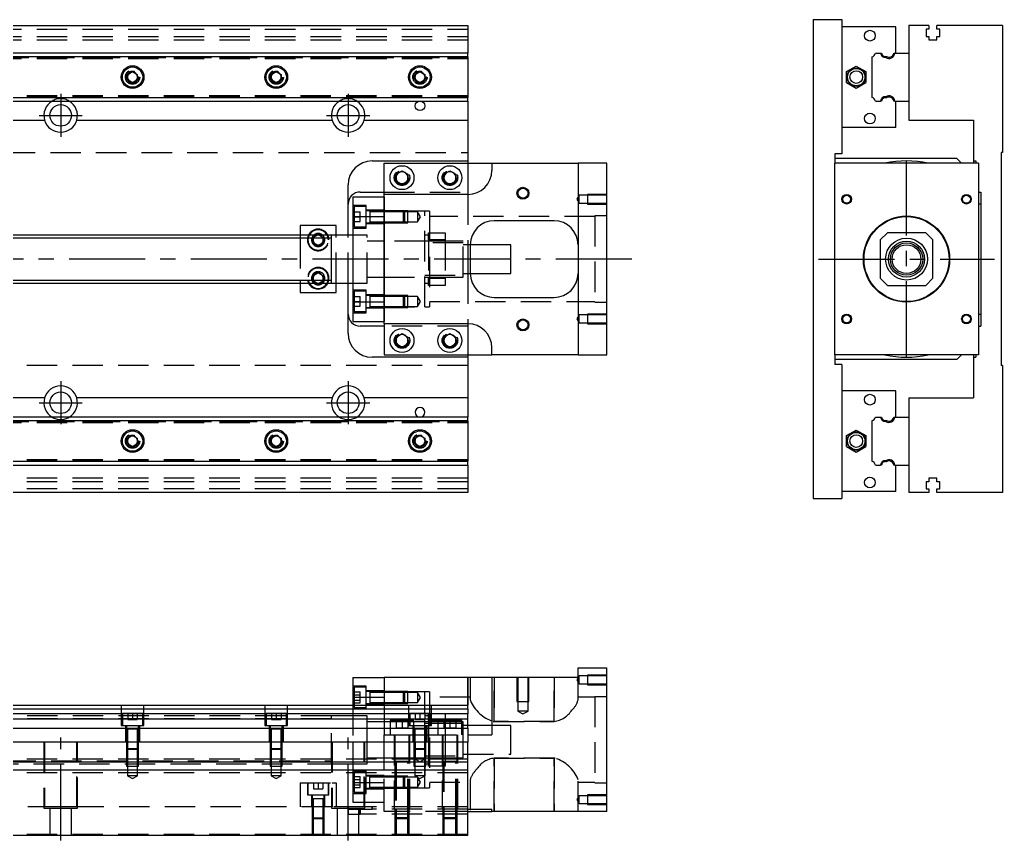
# Model space of a CAD drawing. Extents: x -20 to 803, y -295 to 102.
# Drawn here: x 392.9 to 803.1, y -242.8 to 100 of the extents above; entities that cross this region are included whole.
import ezdxf

# ---------------------------------------------------------------- set-up
doc = ezdxf.new("R2010")
doc.units = 0
doc.linetypes.add('CENTER', pattern=[50.8, 31.75, -6.35, 6.35, -6.35])
doc.linetypes.add('DASHED', pattern=[19.05, 12.7, -6.35])
doc.layers.get('0').update_dxf_attribs({"linetype": 'CONTINUOUS'})
doc.layers.add('CENTER', color=1, linetype='CENTER')

msp = doc.modelspace()

# ---------------------------------------------------------------- linework, layer by layer
at = {"color": 7, "linetype": 'CONTINUOUS'}
for p, q in [((724.13, 100), (736.13, 100)), ((724.13, 100), (724.13, -100)), ((736.13, 100), (736.13, 44)), ((365, 97.5), (580, 97.5)), ((580, 97.5), (580, 86)), ((758.63, 97), (736.13, 97)), ((758.63, 86), (758.63, 97)), ((764.13, 97.5), (764.13, 86)), ((772.43, 97.5), (764.13, 97.5)), ((772.43, 96), (771.28, 96)), ((771.28, 96), (771.28, 93)), ((772.43, 97.5), (772.43, 96)), ((775.83, 96), (775.83, 97.5)), ((803.13, 97.5), (775.83, 97.5)), ((776.98, 96), (775.83, 96)), ((776.98, 93), (776.98, 96)), ((803.13, 97.5), (803.13, 44.5)), ((771.28, 93), (772.43, 93)), ((772.43, 93), (772.43, 91.5)), ((772.43, 91.5), (775.83, 91.5)), ((775.83, 91.5), (775.83, 93)), ((775.83, 93), (776.98, 93)), ((580, 86), (365, 86)), ((580, 84.460392), (365, 84.460392)), ((580, 84.460392), (580, 86)), ((580, 84.460392), (580, 67.539608)), ((748.63, 84.460392), (748.63, 67.539608)), ((750.169608, 86), (752.25154, 86)), ((752.25154, 86), (752.65668, 86)), ((757.807372, 86), (758.311934, 86)), ((758.311934, 86), (764.13, 86)), ((764.13, 86), (764.13, 66)), ((764.13, 86), (764.13, 66)), ((438, 77.1547), (440, 78.309402)), ((440, 78.309402), (442, 77.1547)), ((498, 77.1547), (500, 78.309402)), ((500, 78.309402), (502, 77.1547)), ((558, 77.1547), (560, 78.309402)), ((560, 78.309402), (562, 77.1547)), ((738.130002, 78.309401), (742.130002, 80.618802)), ((738.130002, 73.690599), (738.130002, 78.309401)), ((742.130002, 80.618802), (746.130002, 78.309401)), ((746.130002, 78.309401), (746.130002, 73.690599)), ((438, 74.8453), (438, 77.1547)), ((440, 73.690598), (438, 74.8453)), ((442, 74.8453), (440, 73.690598)), ((442, 77.1547), (442, 74.8453)), ((498, 74.8453), (498, 77.1547)), ((500, 73.690598), (498, 74.8453)), ((502, 74.8453), (500, 73.690598)), ((502, 77.1547), (502, 74.8453)), ((558, 74.8453), (558, 77.1547)), ((560, 73.690598), (558, 74.8453)), ((562, 74.8453), (560, 73.690598)), ((562, 77.1547), (562, 74.8453)), ((738.130002, 73.690599), (742.130002, 71.381198)), ((742.130002, 71.381198), (746.130002, 73.690599)), ((365, 67.539608), (580, 67.539608)), ((365, 66), (580, 66)), ((580, 66), (580, 67.539608)), ((580, 66), (580, 58)), ((750.169608, 66), (752.25154, 66)), ((752.65668, 66), (752.25154, 66)), ((758.311934, 66), (757.807372, 66)), ((758.311934, 66), (764.13, 66)), ((758.63, 55), (758.63, 66)), ((764.13, 66), (764.13, 58)), ((365, 58), (403.291796, 58)), ((416.708204, 58), (523.291796, 58)), ((536.708204, 58), (580, 58)), ((580, 58), (580, 41)), ((764.13, 58), (791.13, 58)), ((791.13, 58), (791.13, 41)), ((758.63, 55), (736.13, 55)), ((736.13, 44), (733.13, 44)), ((733.13, 44), (733.13, 40)), ((784.13, 42), (733.13, 42)), ((786.13, 40), (784.13, 42)), ((803.13, 44.5), (802.63, 44.5)), ((802.63, 44.5), (802.63, -44.5)), ((540, 41), (580, 41)), ((545, 27), (545, 40)), ((545, 40), (590, 40)), ((580, 41), (580, 40)), ((590, 40), (590, 37)), ((590, 40), (626, 40)), ((626, 40), (626, -40)), ((638, 40), (626, 40)), ((638, -40), (638, 40)), ((733.13, -40), (733.13, 40)), ((793.13, 40), (733.13, 40)), ((791.13, 41), (792.13, 41)), ((791.13, 41), (791.13, 40)), ((792.13, 41), (792.13, 40)), ((793.13, 40), (793.13, -40)), ((550, 35.443376), (552.5, 36.886752)), ((550, 32.556624), (550, 35.443376)), ((552.5, 36.886752), (555, 35.443376)), ((555, 35.443376), (555, 32.556624)), ((570, 35.443376), (572.5, 36.886752)), ((570, 32.556624), (570, 35.443376)), ((572.5, 36.886752), (575, 35.443376)), ((575, 35.443376), (575, 32.556624)), ((530, 10), (530, 31)), ((552.5, 31.113248), (550, 32.556624)), ((555, 32.556624), (552.5, 31.113248)), ((572.5, 31.113248), (570, 32.556624)), ((575, 32.556624), (572.5, 31.113248)), ((532, 26), (545, 26)), ((532, 26), (532, 17.78342)), ((535, 28), (545, 28)), ((545, 17.78342), (545, 27)), ((580, 27), (545, 27)), ((793.13, 28), (794.13, 28)), ((794.13, 28), (794.13, -28)), ((794.13, 23), (793.13, 23)), ((532, 17.78342), (545, 17.78342)), ((532, 17.78342), (532, -17.78342)), ((545, 17.78342), (545, -17.78342)), ((545, -17.78342), (545, 17.78342)), ((510, 14), (510, 10)), ((525, 14), (510, 14)), ((525, 10), (525, 14)), ((616, 16), (591, 16)), ((523, 10), (365, 10)), ((523, 10), (522.995, 10)), ((523, -9.999498), (523, 10)), ((532, 10), (523, 10)), ((523.005, 10), (523, 10)), ((755.13, 11), (752.13, 8)), ((771.13, 11), (755.13, 11)), ((774.13, 8), (771.13, 11)), ((581, 6), (581, -6)), ((598, 6), (581, 6)), ((598, -6), (598, 6)), ((752.13, 8), (752.13, -8)), ((774.13, -8), (774.13, 8)), ((581, -6), (598, -6)), ((752.13, -8), (755.13, -11)), ((771.13, -11), (774.13, -8)), ((365, -10), (523, -10)), ((510, -10), (510, -14)), ((517.5, -10.309402), (516.964102, -10)), ((518.035898, -10), (517.5, -10.309402)), ((522.995, -10), (523, -10)), ((523, -10), (532, -10)), ((523, -10), (523.005, -10)), ((525, -14), (525, -10)), ((530, -31), (530, -10)), ((755.13, -11), (771.13, -11)), ((510, -14), (525, -14)), ((591, -16), (616, -16)), ((532, -17.78342), (545, -17.78342)), ((532, -17.78342), (532, -26)), ((545, -27), (545, -17.78342)), ((793.13, -23), (794.13, -23)), ((532, -26), (545, -26)), ((545, -28), (535, -28)), ((580, -27), (545, -27)), ((545, -27), (545, -40)), ((793.13, -28), (794.13, -28)), ((550, -32.556624), (552.5, -31.113248)), ((550, -35.443376), (550, -32.556624)), ((552.5, -31.113248), (555, -32.556624)), ((555, -32.556624), (555, -35.443376)), ((570, -32.556624), (572.5, -31.113248)), ((570, -35.443376), (570, -32.556624)), ((572.5, -31.113248), (575, -32.556624)), ((575, -32.556624), (575, -35.443376)), ((552.5, -36.886752), (550, -35.443376)), ((555, -35.443376), (552.5, -36.886752)), ((572.5, -36.886752), (570, -35.443376)), ((575, -35.443376), (572.5, -36.886752)), ((580, -41), (540, -41)), ((545, -40), (590, -40)), ((580, -40), (580, -41)), ((580, -41), (580, -58)), ((590, -40), (590, -37)), ((626, -40), (590, -40)), ((626, -40), (638, -40)), ((733.13, -40), (733.13, -44)), ((793.13, -40), (733.13, -40)), ((784.13, -42), (786.13, -40)), ((791.13, -40), (791.13, -41)), ((791.13, -41), (791.13, -58)), ((791.13, -41), (792.13, -41)), ((792.13, -40), (792.13, -41)), ((784.13, -42), (733.13, -42)), ((736.13, -44), (733.13, -44)), ((736.13, -44), (736.13, -100)), ((803.13, -44.5), (802.63, -44.5)), ((803.13, -44.5), (803.13, -97.5)), ((758.63, -55), (736.13, -55)), ((758.63, -66), (758.63, -55)), ((403.291796, -58), (365, -58)), ((523.291796, -58), (416.708204, -58)), ((580, -58), (536.708204, -58)), ((580, -58), (580, -66)), ((764.13, -58), (764.13, -66)), ((764.13, -58), (791.13, -58)), ((580, -66), (365, -66)), ((580, -67.539608), (365, -67.539608)), ((580, -67.539608), (580, -66)), ((580, -67.539608), (580, -84.460392)), ((748.63, -67.539608), (748.63, -84.460392)), ((750.169608, -66), (752.25154, -66)), ((752.25154, -66), (752.65668, -66)), ((757.807372, -66), (758.311934, -66)), ((758.311934, -66), (764.13, -66)), ((764.13, -66), (764.13, -86)), ((764.13, -66), (764.13, -86)), ((438, -74.8453), (440, -73.690598)), ((440, -73.690598), (442, -74.8453)), ((498, -74.8453), (500, -73.690598)), ((500, -73.690598), (502, -74.8453)), ((558, -74.8453), (560, -73.690598)), ((560, -73.690598), (562, -74.8453)), ((738.130002, -73.690599), (742.130002, -71.381198)), ((738.130002, -78.309401), (738.130002, -73.690599)), ((742.130002, -71.381198), (746.130002, -73.690599)), ((746.130002, -73.690599), (746.130002, -78.309401)), ((438, -77.1547), (438, -74.8453)), ((440, -78.309402), (438, -77.1547)), ((442, -77.1547), (440, -78.309402)), ((442, -74.8453), (442, -77.1547)), ((498, -77.1547), (498, -74.8453)), ((500, -78.309402), (498, -77.1547)), ((502, -77.1547), (500, -78.309402)), ((502, -74.8453), (502, -77.1547)), ((558, -77.1547), (558, -74.8453)), ((560, -78.309402), (558, -77.1547)), ((562, -77.1547), (560, -78.309402)), ((562, -74.8453), (562, -77.1547)), ((738.130002, -78.309401), (742.130002, -80.618802)), ((742.130002, -80.618802), (746.130002, -78.309401)), ((365, -84.460392), (580, -84.460392)), ((365, -86), (580, -86)), ((580, -86), (580, -84.460392)), ((580, -86), (580, -97.5)), ((750.169608, -86), (752.25154, -86)), ((752.65668, -86), (752.25154, -86)), ((758.311934, -86), (757.807372, -86)), ((758.311934, -86), (764.13, -86)), ((758.63, -97), (758.63, -86)), ((764.13, -86), (764.13, -97.5)), ((772.43, -93), (771.28, -93)), ((771.28, -93), (771.28, -96)), ((775.83, -91.5), (772.43, -91.5)), ((772.43, -91.5), (772.43, -93)), ((775.83, -93), (775.83, -91.5)), ((776.98, -93), (775.83, -93)), ((776.98, -96), (776.98, -93)), ((580, -97.5), (365, -97.5)), ((758.63, -97), (736.13, -97)), ((772.43, -97.5), (764.13, -97.5)), ((771.28, -96), (772.43, -96)), ((772.43, -96), (772.43, -97.5)), ((775.83, -97.5), (775.83, -96)), ((775.83, -96), (776.98, -96)), ((803.13, -97.5), (775.83, -97.5)), ((724.13, -100), (736.13, -100)), ((626, -174.76), (626, -170.76)), ((626, -170.76), (638, -170.76)), ((638, -230.76), (638, -170.76)), ((532, -174.76), (545, -174.76)), ((532, -174.76), (532, -182.97658)), ((545, -174.76), (545, -186.26)), ((580, -174.76), (545, -174.76)), ((580, -186.26), (580, -174.76)), ((590, -174.76), (580, -174.76)), ((590, -174.76), (590, -198.76)), ((626, -174.76), (590, -174.76)), ((532, -182.97658), (545, -182.97658)), ((532, -182.97658), (532, -186.26)), ((364.5, -186.26), (580, -186.26)), ((364.5, -187.799608), (580, -187.799608)), ((580, -187.799608), (580, -186.26)), ((580, -187.799608), (580, -189.88154)), ((580, -189.88154), (364.5, -189.88154)), ((580, -192.096666), (364.5, -192.096666)), ((580, -192.096666), (580, -189.88154)), ((580, -195.941934), (580, -192.096666)), ((364.5, -195.941934), (580, -195.941934)), ((580, -195.941934), (580, -201.76)), ((580, -198.76), (590, -198.76)), ((580, -201.76), (0, -201.76)), ((580, -210.06), (580, -201.76)), ((580, -210.06), (0, -210.06)), ((580, -213.46), (580, -210.06)), ((580, -213.46), (0, -213.46)), ((580, -240.76), (580, -213.46)), ((580, -229.76), (590, -229.76)), ((580, -230.76), (590, -230.76)), ((590, -230.76), (590, -229.76)), ((638, -230.76), (590, -230.76)), ((580, -240.76), (0, -240.76))]:
    msp.add_line(p, q, dxfattribs=at)
at = {"color": 3, "linetype": 'DASHED'}
for p, q in [((0, 96), (580, 96)), ((0, 93), (580, 93)), ((0, 91.5), (580, 91.5)), ((0, 84.2), (580, 84.2)), ((0, 83.8), (580, 83.8)), ((365, 84.204452), (580, 84.204452)), ((442.483582, 76.286038), (442.5, 76)), ((497.5, 76), (497.518502, 76.303588)), ((562.483582, 76.286038), (562.5, 76)), ((580, 68.2), (0, 68.2)), ((580, 67.8), (0, 67.8)), ((580, 67.795548), (365, 67.795548)), ((5.640312, 44.5), (580, 44.5)), ((580, 40), (580, 28)), ((549.5, 34), (549.520026, 34.346056)), ((569.5, 34), (569.520026, 34.346056)), ((545, 28), (580, 28)), ((545, 26), (545, 17.78342)), ((580, 28), (580, 27)), ((580, 27), (580, 6)), ((626.5, 26.65), (625.547372, 25)), ((625.547372, 25), (626.5, 23.35)), ((626.5, 23.35), (626.5, 26.65)), ((630, 26.65), (626.5, 26.65)), ((630, 26.999994), (630, 23.000006)), ((638, 26.999994), (630, 26.999994)), ((638, 26.65), (630, 26.65)), ((537.5, 22.42767), (532, 22.42767)), ((532.5, 21.92767), (532.5, 13.42767)), ((537.5, 21.92767), (532.5, 21.92767)), ((537.5, 12.92767), (537.5, 22.42767)), ((626.5, 23.35), (630, 23.35)), ((630, 23.35), (638, 23.35)), ((630, 23.000006), (638, 23.000006)), ((532.5, 19.67767), (535, 19.67767)), ((532.5, 17.67767), (535, 17.67767)), ((535, 17.67767), (535, 19.67767)), ((535, 15.67767), (535, 17.67767)), ((545, 20.42767), (537.5, 20.42767)), ((539.1, 20.17767), (537.5, 20.17767)), ((539.1, 20.17767), (539.095, 20.17767)), ((539.1, 20.17767), (539.1, 19.92022)), ((539.1, 19.920202), (539.1, 20.17767)), ((539.105, 20.17767), (539.1, 20.17767)), ((544.99998, 20.17767), (539.1, 20.17767)), ((539.1, 19.92022), (539.1, 15.435068)), ((544.99998, 19.77767), (539.1, 19.77767)), ((553.1, 20.17767), (545, 20.17767)), ((553.1, 20.177664), (545, 20.177664)), ((562, 20), (545, 20)), ((553.5, 19.77767), (545, 19.77767)), ((553.1, 15.17767), (553.1, 20.17767)), ((553.5, 19.77767), (553.1, 20.17767)), ((555, 20.177664), (553.10002, 20.177664)), ((553.5, 19.77767), (553.5, 15.57767)), ((555, 19.77767), (553.50002, 19.77767)), ((555, 15.177674), (555, 20.177664)), ((559, 19.77767), (555, 19.77767)), ((559, 19.77767), (559, 15.57767)), ((560.212436, 17.67767), (559, 19.77767)), ((559, 15.57767), (560.212436, 17.67767)), ((562, -20), (562, 20)), ((564, 20), (562, 20)), ((564, 20), (564, -20)), ((633, 17.75), (564, 17.75)), ((633, 18), (633, -18)), ((638, 18), (633, 18)), ((532, 12.92767), (537.5, 12.92767)), ((532.5, 15.67767), (535, 15.67767)), ((532.5, 13.42767), (537.5, 13.42767)), ((537.5, 15.17767), (539.1, 15.17767)), ((537.5, 14.92767), (545, 14.92767)), ((539.095, 15.17767), (539.1, 15.17767)), ((539.1, 15.57767), (544.99998, 15.57767)), ((539.1, 15.17767), (539.1, 15.435118)), ((539.1, 15.435068), (539.1, 15.17767)), ((539.1, 15.17767), (539.105, 15.17767)), ((539.1, 15.17767), (544.99998, 15.17767)), ((545, 15.57767), (553.5, 15.57767)), ((545, 15.177674), (553.1, 15.177674)), ((545, 15.17767), (553.1, 15.17767)), ((553.1, 15.17767), (553.5, 15.57767)), ((553.10002, 15.177674), (555, 15.177674)), ((553.50002, 15.57767), (555, 15.57767)), ((555, 15.57767), (559, 15.57767)), ((510, 10), (510, 8.75)), ((510, 8.75), (510, -8.75)), ((515.5, 9.1547), (516.964102, 10)), ((515.5, 8.75), (515.5, 9.1547)), ((515.5, 6.8453), (515.5, 8.75)), ((516.964102, 10), (517.5, 10.309402)), ((517.5, 10.309402), (518.035898, 10)), ((518.035898, 10), (519.5, 9.1547)), ((519.5, 9.1547), (519.5, 8.75)), ((519.5, 8.75), (519.5, 6.8453)), ((519.983582, 8.286038), (520, 8)), ((525, -10), (525, 10)), ((530, -10), (530, 10)), ((538, 10), (532, 10)), ((538, -10), (538, 10)), ((563.5, 10), (562, 10)), ((563.5, 11), (570.5, 11)), ((563.5, 8), (563.5, 11)), ((570.5, 11), (570.5, 8)), ((517.5, 5.690598), (515.5, 6.8453)), ((519.5, 6.8453), (517.5, 5.690598)), ((545, 7.5), (538, 7.5)), ((562.005, 7.5), (545, 7.5)), ((570.5, 7.5), (561.995, 7.5)), ((578, 6.75), (562, 6.75)), ((570.5, 8), (563.5, 8)), ((563.5, 8), (563.5, -8)), ((570.5, 8), (570.5, -8)), ((578, 7.5), (570.5, 7.5)), ((578, -7.5), (578, 7.5)), ((581, 6), (578, 6)), ((580, 6), (580, -6)), ((515.5, -6.8453), (517.5, -5.690598)), ((515.5, -8.75), (515.5, -6.8453)), ((517.5, -5.690598), (519.5, -6.8453)), ((519.5, -6.8453), (519.5, -8.75)), ((519.983582, -7.713962), (520, -8)), ((538, -7.5), (545, -7.5)), ((545, -7.5), (562.005, -7.5)), ((561.995, -7.5), (570.5, -7.5)), ((562, -6.75), (578, -6.75)), ((563.5, -8), (570.5, -8)), ((563.5, -11), (563.5, -8)), ((570.5, -7.5), (578, -7.5)), ((570.5, -8), (570.5, -11)), ((578, -6), (581, -6)), ((580, -6), (580, -27)), ((510, -8.75), (510, -10)), ((515.5, -9.1547), (515.5, -8.75)), ((516.964102, -10), (515.5, -9.1547)), ((519.5, -9.1547), (518.035898, -10)), ((519.5, -8.75), (519.5, -9.1547)), ((523, -10), (523, -9.999498)), ((532, -10), (538, -10)), ((562, -10), (563.5, -10)), ((570.5, -11), (563.5, -11)), ((537.5, -12.92767), (532, -12.92767)), ((532.5, -13.42767), (532.5, -21.92767)), ((537.5, -13.42767), (532.5, -13.42767)), ((532.5, -15.67767), (535, -15.67767)), ((535, -17.67767), (535, -15.67767)), ((537.5, -22.42767), (537.5, -12.92767)), ((545, -14.92767), (537.5, -14.92767)), ((539.1, -15.17767), (537.5, -15.17767)), ((539.1, -15.17767), (539.095, -15.17767)), ((539.1, -15.17767), (539.1, -15.435118)), ((539.1, -15.435136), (539.1, -15.17767)), ((544.99998, -15.17767), (539.1, -15.17767)), ((539.105, -15.17767), (539.1, -15.17767)), ((539.1, -15.435118), (539.1, -19.920272)), ((544.99998, -15.57767), (539.1, -15.57767)), ((553.1, -15.17767), (545, -15.17767)), ((553.1, -15.177674), (545, -15.177674)), ((553.5, -15.57767), (545, -15.57767)), ((553.1, -20.17767), (553.1, -15.17767)), ((553.5, -15.57767), (553.1, -15.17767)), ((555, -15.177674), (553.10002, -15.177674)), ((553.5, -15.57767), (553.5, -19.77767)), ((555, -15.57767), (553.50002, -15.57767)), ((555, -20.177664), (555, -15.177674)), ((559, -15.57767), (555, -15.57767)), ((559, -15.57767), (559, -19.77767)), ((560.212436, -17.67767), (559, -15.57767)), ((532.5, -17.67767), (535, -17.67767)), ((532.5, -19.67767), (535, -19.67767)), ((535, -19.67767), (535, -17.67767)), ((537.5, -20.17767), (539.1, -20.17767)), ((537.5, -20.42767), (545, -20.42767)), ((539.095, -20.17767), (539.1, -20.17767)), ((539.1, -19.77767), (544.99998, -19.77767)), ((539.1, -20.17767), (539.1, -19.92022)), ((539.1, -19.920272), (539.1, -20.17767)), ((539.1, -20.17767), (544.99998, -20.17767)), ((539.1, -20.17767), (539.105, -20.17767)), ((545, -17.78342), (545, -26)), ((545, -19.77767), (553.5, -19.77767)), ((545, -20), (562, -20)), ((545, -20.177664), (553.1, -20.177664)), ((545, -20.17767), (553.1, -20.17767)), ((553.1, -20.17767), (553.5, -19.77767)), ((553.10002, -20.177664), (555, -20.177664)), ((553.50002, -19.77767), (555, -19.77767)), ((555, -19.77767), (559, -19.77767)), ((559, -19.77767), (560.212436, -17.67767)), ((562, -20), (564, -20)), ((564, -17.75), (633, -17.75)), ((633, -18), (638, -18)), ((532, -22.42767), (537.5, -22.42767)), ((532.5, -21.92767), (537.5, -21.92767)), ((626.5, -23.35), (625.547372, -25)), ((626.5, -26.65), (626.5, -23.35)), ((630, -23.35), (626.5, -23.35)), ((630, -23.000006), (630, -26.999994)), ((638, -23.000006), (630, -23.000006)), ((638, -23.35), (630, -23.35)), ((580, -28), (545, -28)), ((580, -27), (580, -28)), ((580, -28), (580, -40)), ((625.547372, -25), (626.5, -26.65)), ((626.5, -26.65), (630, -26.65)), ((630, -26.65), (638, -26.65)), ((630, -26.999994), (638, -26.999994)), ((549.5, -34), (549.520026, -33.653944)), ((575.477798, -33.635694), (575.5, -34)), ((580, -44.5), (5.640312, -44.5)), ((0, -67.8), (580, -67.8)), ((0, -68.2), (580, -68.2)), ((365, -67.795548), (580, -67.795548)), ((442.483582, -75.713962), (442.5, -76)), ((502.483582, -75.713962), (502.5, -76)), ((562.483582, -75.713962), (562.5, -76)), ((580, -83.8), (0, -83.8)), ((580, -84.2), (0, -84.2)), ((580, -84.204452), (365, -84.204452)), ((580, -91.5), (0, -91.5)), ((580, -93), (0, -93)), ((580, -96), (0, -96)), ((580, -174.76), (580, -186.26)), ((581, -174.76), (581, -184.054836)), ((591, -193.074786), (591, -174.76)), ((591, -174.76), (591, -193.074786)), ((600.500006, -174.76), (600.500006, -184.76)), ((600.9, -174.76), (600.9, -184.76)), ((605.1, -184.76), (605.1, -174.76)), ((605.499994, -184.76), (605.499994, -174.76)), ((616, -174.76), (616, -193.074786)), ((616, -193.074786), (616, -174.76)), ((626.5, -174.11), (625.547372, -175.76)), ((625.547372, -175.76), (626.5, -177.41)), ((626, -184.054836), (626, -174.76)), ((626.5, -177.41), (626.5, -174.11)), ((630, -174.11), (626.5, -174.11)), ((630, -173.760006), (630, -177.759994)), ((638, -173.760006), (630, -173.760006)), ((638, -174.11), (630, -174.11)), ((537.5, -178.33233), (532, -178.33233)), ((532.5, -178.83233), (532.5, -183.08233)), ((537.5, -178.83233), (532.5, -178.83233)), ((537.5, -183.08233), (537.5, -178.33233)), ((545, -180.33233), (537.5, -180.33233)), ((626.5, -177.41), (630, -177.41)), ((630, -177.41), (638, -177.41)), ((630, -177.759994), (638, -177.759994)), ((532.5, -180.77293), (535, -180.77293)), ((532.5, -181.92763), (535, -181.92763)), ((532.5, -183.08233), (532.5, -186.26)), ((532.5, -184.237032), (535, -184.237032)), ((535, -181.92763), (535, -180.77293)), ((535, -184.237032), (535, -181.92763)), ((535, -185.391732), (535, -184.237032)), ((539.1, -180.58233), (537.5, -180.58233)), ((537.5, -187.83233), (537.5, -183.08233)), ((539.1, -180.58233), (539.095, -180.58233)), ((539.1, -180.582326), (539.1, -180.583182)), ((539.1, -180.58233), (539.1, -180.83978)), ((539.1, -180.839798), (539.1, -180.58233)), ((544.99998, -180.58233), (539.1, -180.58233)), ((539.105, -180.58233), (539.1, -180.58233)), ((539.1, -180.83978), (539.1, -185.58233)), ((544.99998, -180.98233), (539.1, -180.98233)), ((553.1, -180.58233), (545, -180.58233)), ((553.100006, -180.582336), (545, -180.582336)), ((553.27767, -180.76), (545, -180.76)), ((553.5, -180.98233), (545, -180.98233)), ((553.1, -183.08233), (553.1, -180.58233)), ((553.5, -180.98233), (553.1, -180.58233)), ((553.1, -185.58233), (553.1, -183.08233)), ((555, -180.582336), (553.10002, -180.582336)), ((555, -180.76), (553.27767, -180.76)), ((553.5, -180.98233), (553.5, -185.18233)), ((555, -180.98233), (553.50002, -180.98233)), ((555, -185.582326), (555, -180.582336)), ((562, -180.76), (555, -180.76)), ((559, -180.98233), (555, -180.98233)), ((559, -180.98233), (559, -185.18233)), ((560.212436, -183.08233), (559, -180.98233)), ((559, -185.18233), (560.212436, -183.08233)), ((562, -189.76), (562, -180.76)), ((564, -180.76), (562, -180.76)), ((564, -180.76), (564, -220.76)), ((581, -183.01), (564, -183.01)), ((581, -184.054836), (581.035862, -184.383408)), ((633, -183.01), (626, -183.01)), ((633, -182.76), (633, -218.76)), ((638, -182.76), (633, -182.76)), ((435.25, -186.26), (435.25, -194.76)), ((444.75, -194.76), (444.75, -186.26)), ((495.25, -186.26), (495.25, -194.76)), ((504.75, -194.76), (504.75, -186.26)), ((532, -186.26), (532, -201.76)), ((532, -187.83233), (537.5, -187.83233)), ((532.5, -185.391732), (535, -185.391732)), ((532.5, -186.26), (532.5, -187.33233)), ((532.5, -187.33233), (537.5, -187.33233)), ((537.5, -185.58233), (539.105, -185.58233)), ((537.5, -185.83233), (545, -185.83233)), ((539.095, -185.58233), (544.99998, -185.58233)), ((539.1, -185.18233), (544.99998, -185.18233)), ((545, -185.18233), (553.5, -185.18233)), ((545, -185.582326), (553.100006, -185.582326)), ((545, -185.58233), (553.1, -185.58233)), ((545, -186.26), (545, -198.76)), ((553.1, -185.58233), (553.5, -185.18233)), ((553.10002, -185.582326), (555, -185.582326)), ((553.50002, -185.18233), (555, -185.18233)), ((555, -185.18233), (559, -185.18233)), ((555.25, -186.26), (555.25, -194.76)), ((564.75, -194.76), (564.75, -186.26)), ((600.500006, -184.76), (605.499994, -184.76)), ((600.9, -184.76), (600.9, -188.76)), ((605.1, -188.76), (605.1, -184.76)), ((523, -192.01), (25, -192.01)), ((523, -190.76), (364.5, -190.76)), ((444.25, -189.76), (435.75, -189.76)), ((435.75, -189.76), (435.75, -194.76)), ((438, -189.76), (438, -192.26)), ((438, -192.26), (440, -192.26)), ((440, -189.76), (440, -192.26)), ((440, -192.26), (442, -192.26)), ((442, -189.76), (442, -192.26)), ((444.25, -194.76), (444.25, -189.76)), ((504.25, -189.76), (495.75, -189.76)), ((495.75, -189.76), (495.75, -194.76)), ((498, -189.76), (498, -192.26)), ((498, -192.26), (500, -192.26)), ((500, -189.76), (500, -192.26)), ((500, -192.26), (502, -192.26)), ((502, -189.76), (502, -192.26)), ((504.25, -194.76), (504.25, -189.76)), ((523, -190.76), (522.995, -190.76)), ((523, -190.760502), (523, -190.76)), ((532, -190.76), (523, -190.76)), ((523.005, -190.76), (523, -190.76)), ((523, -210.76), (523, -190.760502)), ((538, -190.76), (532, -190.76)), ((538, -200.76), (538, -190.76)), ((538, -200.76), (538, -190.76)), ((555.75, -192.76), (547.5, -192.76)), ((547.5, -192.76), (547.5, -198.76)), ((550, -192.76), (550, -195.76)), ((552.5, -192.76), (552.5, -195.76)), ((555, -192.76), (555, -195.76)), ((564.25, -189.76), (555.75, -189.76)), ((555.75, -189.76), (555.75, -194.76)), ((557.5, -192.76), (555.75, -192.76)), ((557.5, -194.76), (557.5, -192.76)), ((558, -189.76), (558, -192.26)), ((558, -192.26), (560, -192.26)), ((560, -189.76), (560, -192.26)), ((560, -192.26), (562, -192.26)), ((562, -189.76), (562, -192.26)), ((563.5, -190.76), (562, -190.76)), ((562, -194.76), (562, -192.26)), ((563.5, -192.76), (563.5, -189.76)), ((564.25, -192.76), (563.5, -192.76)), ((563.5, -192.76), (563.5, -194.76)), ((564.25, -189.76), (570.5, -189.76)), ((564.25, -194.76), (564.25, -189.76)), ((567.5, -192.76), (564.25, -192.76)), ((577.5, -192.76), (567.5, -192.76)), ((567.5, -192.76), (567.5, -198.76)), ((570, -192.76), (570, -195.76)), ((570.5, -189.76), (570.5, -192.76)), ((570.5, -192.76), (570.5, -198.76)), ((572.5, -192.76), (572.5, -195.76)), ((575, -192.76), (575, -195.76)), ((577.5, -198.76), (577.5, -192.76)), ((603, -188.76), (600.9, -188.76)), ((600.9, -188.76), (603, -189.972436)), ((605.1, -188.76), (603, -188.76)), ((603, -189.972436), (605.1, -188.76)), ((435.25, -194.76), (444.75, -194.76)), ((437, -194.76), (437, -201.76)), ((437.5, -194.76), (437.5, -196.36)), ((437.5, -196.355), (437.5, -196.36)), ((437.5, -196.36), (437.757448, -196.36)), ((437.757468, -196.36), (437.5, -196.36)), ((437.5, -196.36), (437.5, -196.365)), ((437.5, -196.36), (437.5, -201.75998)), ((442.242552, -196.36), (437.757468, -196.36)), ((437.9, -196.36), (437.9, -201.75998)), ((442.1, -201.75998), (442.1, -196.36)), ((442.5, -196.36), (442.242552, -196.36)), ((442.242602, -196.36), (442.5, -196.36)), ((442.5, -196.36), (442.5, -194.76)), ((442.5, -196.36), (442.5, -196.355)), ((442.5, -196.365), (442.5, -196.36)), ((442.5, -201.75998), (442.5, -196.36)), ((443, -201.76), (443, -194.76)), ((495.25, -194.76), (504.75, -194.76)), ((497, -194.76), (497, -201.76)), ((497.5, -194.76), (497.5, -196.36)), ((497.5, -196.355), (497.5, -196.36)), ((497.5, -196.36), (497.757448, -196.36)), ((497.757468, -196.36), (497.5, -196.36)), ((497.5, -196.36), (497.5, -196.365)), ((497.5, -196.36), (497.5, -201.75998)), ((502.242552, -196.36), (497.757468, -196.36)), ((497.9, -196.36), (497.9, -201.75998)), ((502.1, -201.75998), (502.1, -196.36)), ((502.5, -196.36), (502.242552, -196.36)), ((502.242602, -196.36), (502.5, -196.36)), ((502.5, -196.36), (502.5, -194.76)), ((502.5, -196.36), (502.5, -196.355)), ((502.5, -196.365), (502.5, -196.36)), ((502.5, -201.75998), (502.5, -196.36)), ((503, -201.76), (503, -194.76)), ((545, -193.26), (538, -193.26)), ((547.5, -193.26), (545, -193.26)), ((555.75, -193.26), (547.5, -193.26)), ((550, -195.76), (552.5, -195.76)), ((552.5, -195.76), (555, -195.76)), ((555.25, -194.76), (564.75, -194.76)), ((557.5, -193.26), (555.75, -193.26)), ((557, -194.76), (557, -201.76)), ((562, -193.26), (557.5, -193.26)), ((557.5, -194.76), (557.5, -196.36)), ((557.5, -196.355), (557.5, -196.36)), ((557.5, -196.36), (557.757448, -196.36)), ((557.757468, -196.36), (557.5, -196.36)), ((557.5, -196.36), (557.5, -201.75998)), ((557.5, -196.36), (557.5, -196.365)), ((562.242552, -196.36), (557.757468, -196.36)), ((557.9, -196.36), (557.9, -201.75998)), ((562, -193.26), (561.995, -193.26)), ((562.005, -193.26), (562, -193.26)), ((563.5, -193.26), (562, -193.26)), ((563.5, -194.01), (562, -194.01)), ((562, -196.358864), (562, -194.76)), ((562, -198.76), (562, -196.358864)), ((562.1, -201.75998), (562.1, -196.36)), ((562.5, -196.36), (562.242552, -196.36)), ((562.242602, -196.36), (562.5, -196.36)), ((562.5, -196.36), (562.5, -194.76)), ((562.5, -196.36), (562.5, -196.355)), ((562.5, -201.75998), (562.5, -196.36)), ((562.5, -196.365), (562.5, -196.36)), ((563, -201.76), (563, -194.76)), ((564.25, -193.26), (563.5, -193.26)), ((564.25, -194.01), (563.5, -194.01)), ((563.5, -194.76), (563.5, -198.76)), ((567.5, -193.26), (564.25, -193.26)), ((567.5, -194.01), (564.25, -194.01)), ((570.5, -193.26), (567.5, -193.26)), ((570.5, -194.01), (567.5, -194.01)), ((570, -195.76), (572.5, -195.76)), ((577.5, -193.26), (570.5, -193.26)), ((577.5, -194.01), (570.5, -194.01)), ((572.5, -195.76), (575, -195.76)), ((578, -193.26), (577.5, -193.26)), ((578, -194.01), (577.5, -194.01)), ((578, -198.76), (578, -193.26)), ((580, -194.76), (578, -194.76)), ((590, -194.76), (580, -194.76)), ((598, -194.76), (590, -194.76)), ((590.61503, -193.059374), (591, -193.074786)), ((616, -193.074786), (591, -193.074786)), ((591, -193.074786), (616, -193.074786)), ((598, -200.76), (598, -194.76)), ((538, -210.76), (538, -200.76)), ((538, -210.76), (538, -200.76)), ((545, -201.76), (545, -198.76)), ((545, -198.76), (557.5, -198.76)), ((549.25, -198.76), (549.25, -229.76)), ((549.5, -198.76), (549.5, -201.76)), ((555.5, -209.765), (555.5, -198.76)), ((555.75, -229.76), (555.75, -198.76)), ((557.5, -198.76), (557.9, -198.76)), ((557.9, -198.76), (562.1, -198.76)), ((562, -200.76), (562, -198.76)), ((562, -201.76), (562, -200.76)), ((562.1, -198.76), (562.5, -198.76)), ((562.5, -198.76), (580, -198.76)), ((563.5, -198.76), (563.5, -208.76)), ((569.25, -198.76), (569.25, -229.76)), ((569.5, -198.76), (569.5, -209.765)), ((570.5, -198.76), (570.5, -208.76)), ((575.5, -209.765), (575.5, -198.76)), ((575.75, -229.76), (575.75, -198.76)), ((578, -200.76), (578, -198.76)), ((578, -208.26), (578, -200.76)), ((598, -206.76), (598, -200.76)), ((403, -201.76), (403, -229.26)), ((403.291796, -201.76), (403.291796, -228.76)), ((416.708204, -228.76), (416.708204, -201.76)), ((417, -229.26), (417, -201.76)), ((437.5, -201.76), (437.5, -204.36)), ((437.5, -204.36), (442.5, -204.36)), ((437.5, -204.36), (437.9, -204.76)), ((437.500006, -201.76), (437.500006, -204.360006)), ((437.500006, -204.36002), (437.500006, -210.06)), ((437.9, -201.76), (437.9, -204.76)), ((442.1, -204.76), (437.9, -204.76)), ((437.9, -204.76002), (437.9, -211.76)), ((442.1, -204.76), (442.1, -201.76)), ((442.1, -204.76), (442.5, -204.36)), ((442.1, -211.76), (442.1, -204.76002)), ((442.499994, -204.360006), (442.499994, -201.76)), ((442.499994, -210.06), (442.499994, -204.36002)), ((442.5, -204.36), (442.5, -201.76)), ((497.5, -201.76), (497.5, -204.36)), ((497.5, -204.36), (502.5, -204.36)), ((497.5, -204.36), (497.9, -204.76)), ((497.500006, -201.76), (497.500006, -204.360006)), ((497.500006, -204.36002), (497.500006, -210.06)), ((497.9, -201.76), (497.9, -204.76)), ((502.1, -204.76), (497.9, -204.76)), ((497.9, -204.76002), (497.9, -211.76)), ((502.1, -204.76), (502.1, -201.76)), ((502.1, -204.76), (502.5, -204.36)), ((502.1, -211.76), (502.1, -204.76002)), ((502.499994, -204.360006), (502.499994, -201.76)), ((502.499994, -210.06), (502.499994, -204.36002)), ((502.5, -204.36), (502.5, -201.76)), ((523, -201.76), (523, -229.26)), ((523.291796, -201.76), (523.291796, -228.76)), ((532, -201.76), (532, -210.06)), ((536.708204, -228.76), (536.708204, -201.76)), ((537, -229.26), (537, -201.76)), ((545, -210.06), (545, -201.76)), ((549.5, -201.76), (549.5, -209.76)), ((557.5, -201.76), (557.5, -204.36)), ((557.5, -204.36), (562.5, -204.36)), ((557.5, -204.36), (557.9, -204.76)), ((557.500006, -201.76), (557.500006, -204.360006)), ((557.500006, -204.36002), (557.500006, -210.06)), ((557.9, -201.76), (557.9, -204.76)), ((562.1, -204.76), (557.9, -204.76)), ((557.9, -204.76002), (557.9, -211.76)), ((558, -201.76), (558, -208.76)), ((562, -208.76), (562, -201.76)), ((562.1, -204.76), (562.1, -201.76)), ((562.1, -204.76), (562.5, -204.36)), ((562.1, -211.76), (562.1, -204.76002)), ((562.499994, -204.360006), (562.499994, -201.76)), ((562.499994, -210.06), (562.499994, -204.36002)), ((562.5, -204.36), (562.5, -201.76)), ((580, -208.91), (0, -208.91)), ((538, -208.26), (545, -208.26)), ((545, -208.26), (549.5, -208.26)), ((549.5, -208.26), (562.005, -208.26)), ((562, -208.76), (558, -208.76)), ((558, -208.76), (560, -209.9147)), ((560, -209.9147), (562, -208.76)), ((561.995, -208.26), (570.5, -208.26)), ((562, -207.51), (578, -207.51)), ((562, -220.76), (562, -208.76)), ((562.005, -208.26), (570.5, -208.26)), ((563.5, -208.76), (570.5, -208.76)), ((563.5, -211.76), (563.5, -208.76)), ((570.5, -208.26), (578, -208.26)), ((570.5, -208.76), (570.5, -211.76)), ((578, -206.76), (598, -206.76)), ((591, -208.445214), (616, -208.445214)), ((616, -208.445214), (591, -208.445214)), ((591, -230.76), (591, -208.445214)), ((591, -208.445214), (591, -230.76)), ((616, -208.445214), (616, -230.76)), ((616, -230.76), (616, -208.445214)), ((616.383512, -208.460578), (616, -208.445214)), ((25, -209.51), (523, -209.51)), ((322.499994, -210.76), (523, -210.76)), ((437.500006, -210.06), (437.500006, -211.76)), ((437.500006, -210.76), (442.499994, -210.76)), ((437.500006, -211.76), (442.499994, -211.76)), ((437.9, -211.76), (437.9, -215.76)), ((442.1, -215.76), (442.1, -211.76)), ((442.499994, -211.76), (442.499994, -210.06)), ((497.500006, -210.06), (497.500006, -211.76)), ((497.500006, -210.76), (502.499994, -210.76)), ((497.500006, -211.76), (502.499994, -211.76)), ((497.9, -211.76), (497.9, -215.76)), ((502.1, -215.76), (502.1, -211.76)), ((502.499994, -211.76), (502.499994, -210.06)), ((522.995, -210.76), (523, -210.76)), ((523, -210.76), (523.291796, -210.76)), ((523, -210.76), (523.005, -210.76)), ((523.291796, -210.76), (532, -210.76)), ((532, -210.06), (532, -213.46)), ((532, -210.76), (538, -210.76)), ((545, -213.46), (545, -210.06)), ((549.5, -209.755), (549.5, -209.76)), ((549.849602, -209.76), (549.5, -209.76)), ((549.5, -209.76), (549.5, -209.765)), ((549.5, -209.76), (549.5, -210.06)), ((549.5, -210.06), (549.5, -213.46)), ((555.15035, -209.76), (549.849602, -209.76)), ((550, -209.76), (550, -210.06)), ((550, -210.06), (550, -213.46)), ((555, -229.75998), (555, -209.76)), ((555.5, -209.76), (555.15035, -209.76)), ((555.5, -229.75998), (555.5, -209.755)), ((557.500006, -210.06), (557.500006, -211.76)), ((557.500006, -211.76), (562.499994, -211.76)), ((557.9, -211.76), (557.9, -215.76)), ((562, -210.76), (563.5, -210.76)), ((562.1, -215.76), (562.1, -211.76)), ((562.499994, -211.76), (562.499994, -210.06)), ((570.5, -211.76), (563.5, -211.76)), ((569.5, -209.755), (569.5, -229.75998)), ((569.5, -209.76), (569.84965, -209.76)), ((569.849602, -209.76), (569.5, -209.76)), ((575.15035, -209.76), (569.849602, -209.76)), ((570, -209.76), (570, -229.75998)), ((575, -229.75998), (575, -209.76)), ((575.150204, -209.76), (575.5, -209.76)), ((575.5, -209.76), (575.15035, -209.76)), ((575.5, -229.75998), (575.5, -209.755)), ((580, -214.61), (0, -214.61)), ((442.1, -215.76), (437.9, -215.76)), ((437.9, -215.76), (440, -216.972436)), ((440, -216.972436), (442.1, -215.76)), ((502.1, -215.76), (497.9, -215.76)), ((497.9, -215.76), (500, -216.972436)), ((500, -216.972436), (502.1, -215.76)), ((532, -213.46), (532, -218.54342)), ((537.5, -213.68767), (532, -213.68767)), ((532.5, -214.18767), (532.5, -218.43767)), ((537.5, -214.18767), (532.5, -214.18767)), ((532.5, -216.128268), (535, -216.128268)), ((532.5, -217.282968), (535, -217.282968)), ((535, -217.282968), (535, -216.128268)), ((535, -219.59237), (535, -217.282968)), ((537.5, -218.43767), (537.5, -213.68767)), ((545, -215.68767), (537.5, -215.68767)), ((539.105, -215.93767), (537.5, -215.93767)), ((544.99998, -215.93767), (539.095, -215.93767)), ((539.1, -215.93767), (539.1, -216.195118)), ((539.1, -220.93767), (539.1, -215.93767)), ((544.99998, -216.33767), (539.1, -216.33767)), ((545, -229.76), (545, -213.46)), ((549.5, -215.93767), (545, -215.93767)), ((549.5, -215.937674), (545, -215.937674)), ((549.5, -216.33767), (545, -216.33767)), ((549.5, -213.46), (549.5, -229.75998)), ((550, -215.93767), (549.5, -215.93767)), ((550, -215.937674), (549.5, -215.937674)), ((550, -216.33767), (549.5, -216.33767)), ((550, -213.46), (550, -229.75998)), ((553.1, -215.93767), (550, -215.93767)), ((553.100006, -215.937674), (550, -215.937674)), ((553.5, -216.33767), (550, -216.33767)), ((553.1, -218.43767), (553.1, -215.93767)), ((553.5, -216.33767), (553.1, -215.93767)), ((555, -215.937674), (553.10002, -215.937674)), ((553.5, -216.33767), (553.5, -218.43767)), ((555, -216.33767), (553.50002, -216.33767)), ((559, -216.33767), (555, -216.33767)), ((562.1, -215.76), (557.9, -215.76)), ((557.9, -215.76), (560, -216.972436)), ((559, -216.33767), (559, -220.53767)), ((560.212436, -218.43767), (559, -216.33767)), ((560, -216.972436), (562.1, -215.76)), ((581.02814, -217.176646), (581, -217.465164)), ((581.119076, -216.829652), (581.02814, -217.176646)), ((626, -217.465164), (625.96376, -217.135044)), ((510, -218.76), (510, -228.76)), ((510, -218.76), (523.291796, -218.76)), ((513, -218.76), (513, -223.76)), ((513.25, -218.76), (513.25, -223.76)), ((515.5, -218.76), (515.5, -221.26)), ((515.5, -221.26), (517.5, -221.26)), ((517.5, -218.76), (517.5, -221.26)), ((517.5, -221.26), (519.5, -221.26)), ((519.5, -218.76), (519.5, -221.26)), ((521.75, -223.76), (521.75, -218.76)), ((522, -223.76), (522, -218.76)), ((523.291796, -218.76), (525, -218.76)), ((525, -218.76), (525, -228.76)), ((532, -218.54342), (532, -226.76)), ((532, -218.54342), (536.708204, -218.54342)), ((532.5, -218.43767), (532.5, -222.68767)), ((532.5, -219.59237), (535, -219.59237)), ((532.5, -220.74707), (535, -220.74707)), ((535, -220.74707), (535, -219.59237)), ((536.708204, -218.54342), (545, -218.54342)), ((537.5, -223.18767), (537.5, -218.43767)), ((537.5, -220.93767), (539.105, -220.93767)), ((537.5, -221.18767), (545, -221.18767)), ((539.095, -220.93767), (544.99998, -220.93767)), ((539.1, -220.53767), (544.99998, -220.53767)), ((545, -220.53767), (549.5, -220.53767)), ((545, -220.76), (549.5, -220.76)), ((545, -220.937664), (549.5, -220.937664)), ((545, -220.93767), (549.5, -220.93767)), ((549.5, -220.53767), (550, -220.53767)), ((549.5, -220.76), (550, -220.76)), ((549.5, -220.937664), (550, -220.937664)), ((549.5, -220.93767), (550, -220.93767)), ((550, -220.53767), (553.5, -220.53767)), ((550, -220.76), (553.27767, -220.76)), ((550, -220.937664), (553.100006, -220.937664)), ((550, -220.93767), (553.1, -220.93767)), ((553.1, -220.93767), (553.1, -218.43767)), ((553.1, -220.93767), (553.5, -220.53767)), ((553.10002, -220.937664), (555, -220.937664)), ((553.27767, -220.76), (562, -220.76)), ((553.5, -218.43767), (553.5, -220.53767)), ((553.50002, -220.53767), (555, -220.53767)), ((555, -220.53767), (559, -220.53767)), ((559, -220.53767), (560.212436, -218.43767)), ((562, -220.76), (564, -220.76)), ((564, -218.51), (581, -218.51)), ((581, -217.465164), (581, -230.76)), ((626, -230.76), (626, -217.465164)), ((626, -218.51), (633, -218.51)), ((633, -218.76), (638, -218.76)), ((513, -223.76), (522, -223.76)), ((514.75, -223.76), (514.75, -228.76)), ((515, -223.76), (515, -225.365)), ((515, -225.355), (515, -228.75998)), ((515, -225.36), (515.257448, -225.36)), ((515.257468, -225.36), (515, -225.36)), ((519.742552, -225.36), (515.257468, -225.36)), ((515.4, -225.36), (515.4, -228.75998)), ((519.6, -228.75998), (519.6, -225.36)), ((520, -225.36), (519.742552, -225.36)), ((519.742602, -225.36), (520, -225.36)), ((520, -225.365), (520, -223.76)), ((520, -228.75998), (520, -225.355)), ((520.25, -228.76), (520.25, -223.76)), ((532, -223.18767), (537.5, -223.18767)), ((532.5, -222.68767), (537.5, -222.68767)), ((626.5, -224.11), (625.547372, -225.76)), ((626.5, -227.41), (626.5, -224.11)), ((630, -224.11), (626.5, -224.11)), ((630, -223.760006), (630, -227.759994)), ((638, -223.760006), (630, -223.760006)), ((638, -224.11), (630, -224.11)), ((523.291796, -228.76), (0, -228.76)), ((403, -229.26), (410, -229.26)), ((416.708204, -228.76), (403.291796, -228.76)), ((405.5, -229.26), (405.5, -240.76)), ((410, -229.26), (417, -229.26)), ((414.5, -240.76), (414.5, -229.26)), ((515, -228.76), (515, -233.36)), ((515.000006, -228.76), (515.000006, -233.360006)), ((515.4, -228.76), (515.4, -233.76)), ((519.6, -233.76), (519.6, -228.76)), ((519.999994, -233.360006), (519.999994, -228.76)), ((520, -233.36), (520, -228.76)), ((523, -229.26), (530, -229.26)), ((536.708204, -228.76), (523.291796, -228.76)), ((536.708204, -228.76), (523.291796, -228.76)), ((525.5, -229.26), (525.5, -240.76)), ((525.5, -229.26), (525.5, -240.76)), ((530, -228.76), (530, -229.76)), ((530, -229.26), (537, -229.26)), ((532, -226.76), (545, -226.76)), ((534.5, -240.76), (534.5, -229.26)), ((580, -228.76), (536.708204, -228.76)), ((540, -229.76), (540, -228.76)), ((540, -228.76), (540, -229.76)), ((625.547372, -225.76), (626.5, -227.41)), ((626.5, -227.41), (630, -227.41)), ((630, -227.41), (638, -227.41)), ((630, -227.759994), (638, -227.759994)), ((515, -233.36), (520, -233.36)), ((515, -233.36), (515.4, -233.76)), ((515.000006, -233.36002), (515.000006, -240.26)), ((519.6, -233.76), (515.4, -233.76)), ((515.4, -233.76002), (515.4, -240.26)), ((519.6, -233.76), (520, -233.36)), ((519.6, -240.26), (519.6, -233.76002)), ((519.999994, -240.26), (519.999994, -233.36002)), ((530, -229.76), (540, -229.76)), ((530, -229.76), (530, -231.76)), ((530, -231.76), (535, -231.76)), ((535, -231.76), (535, -229.76)), ((535, -229.76), (535, -231.76)), ((580, -231.76), (535, -231.76)), ((580, -229.76), (540, -229.76)), ((545, -230.76), (545, -229.76)), ((575, -230.76), (545, -230.76)), ((549.5, -229.76), (549.5, -233.26)), ((549.5, -233.26), (555.5, -233.26)), ((549.5, -233.26), (550, -233.76)), ((549.500006, -229.76), (549.500006, -233.260006)), ((549.500006, -233.26002), (549.500006, -240.26)), ((550, -229.76), (550, -233.76)), ((555, -233.76), (550, -233.76)), ((550, -233.76002), (550, -240.26)), ((555, -233.76), (555, -229.76)), ((555, -233.76), (555.5, -233.26)), ((555, -240.26), (555, -233.76002)), ((555.499994, -233.260006), (555.499994, -229.76)), ((555.499994, -240.26), (555.499994, -233.26002)), ((555.5, -233.26), (555.5, -229.76)), ((569.5, -229.76), (569.5, -233.26)), ((569.5, -233.26), (575.5, -233.26)), ((569.5, -233.26), (570, -233.76)), ((569.500006, -229.76), (569.500006, -233.260006)), ((569.500006, -233.26002), (569.500006, -240.26)), ((570, -229.76), (570, -233.76)), ((575, -233.76), (570, -233.76)), ((570, -233.76002), (570, -240.26)), ((575, -233.76), (575, -229.76)), ((575.5, -230.76), (575, -230.76)), ((575, -233.76), (575.5, -233.26)), ((575, -240.26), (575, -233.76002)), ((575.499994, -233.260006), (575.499994, -229.76)), ((575.499994, -240.26), (575.499994, -233.26002)), ((575.5, -233.26), (575.5, -229.76)), ((580, -230.76), (575.5, -230.76)), ((580, -240.26), (6.499992, -240.26))]:
    msp.add_line(p, q, dxfattribs=at)
at = {"color": 3, "linetype": 'CONTINUOUS'}
for p, q in [((523, 8.75), (365, 8.75)), ((365, -8.75), (523, -8.75))]:
    msp.add_line(p, q, dxfattribs=at)
at = {"color": 7, "linetype": 'CONTINUOUS'}
for centre, radius in [((747.830002, 93.300001), 2.25), ((440, 76), 4.75), ((440, 76), 4.25), ((500, 76), 4.75), ((500, 76), 4.25), ((560, 76), 4.75), ((560, 76), 4.25), ((742.130002, 76), 3.875), ((742.130002, 76), 3.643013), ((742.130002, 76), 2.65), ((560, 64), 2), ((410, 60), 4.5), ((530, 60), 4.5), ((747.830002, 58.699999), 2.25), ((552.5, 34), 5), ((572.5, 34), 5), ((603, 27.5), 2.1), ((738.13, 25), 1.65), ((788.13, 25), 1.65), ((763.13, 0), 18), ((763.13, 0), 17.75), ((763.13, 0), 8.75), ((763.13, 0), 7.5), ((763.13, 0), 6.75), ((763.13, 0), 6), ((738.13, -25), 1.65), ((788.13, -25), 1.65), ((603, -27.5), 2.1), ((552.5, -34), 5), ((572.5, -34), 5), ((410, -60), 4.5), ((530, -60), 4.5), ((747.830002, -58.699999), 2.25), ((440, -76), 4.75), ((440, -76), 4.25), ((500, -76), 4.75), ((500, -76), 4.25), ((560, -76), 4.75), ((560, -76), 4.25), ((742.130002, -76), 3.875), ((742.130002, -76), 3.643013), ((742.130002, -76), 2.65), ((747.830002, -93.300001), 2.25)]:
    msp.add_circle(centre, radius, dxfattribs=at)
at = {"color": 3, "linetype": 'DASHED'}
for centre, radius in [((440, 76), 3), ((440, 76), 2.5), ((500, 76), 3), ((500, 76), 2.5), ((560, 76), 3), ((560, 76), 2.5), ((552.5, 34), 3.25), ((552.5, 34), 3), ((572.5, 34), 3.25), ((572.5, 34), 3), ((517.5, 8), 2.5), ((517.5, -8), 2.5), ((552.5, -34), 3.25), ((552.5, -34), 3), ((572.5, -34), 3.25), ((572.5, -34), 3), ((440, -76), 3), ((440, -76), 2.5), ((500, -76), 3), ((500, -76), 2.5), ((560, -76), 3), ((560, -76), 2.5)]:
    msp.add_circle(centre, radius, dxfattribs=at)
at = {"color": 3, "linetype": 'CONTINUOUS'}
for centre, radius in [((603, 27.5), 2.5), ((738.13, 25), 2), ((788.13, 25), 2), ((738.13, -25), 2), ((788.13, -25), 2), ((603, -27.5), 2.5)]:
    msp.add_circle(centre, radius, dxfattribs=at)
at = {"color": 7, "linetype": 'CONTINUOUS'}
for centre, radius, start, end in [((748.13, 86.5), 2.1, 283.774147, 346.225853), ((754.33, 86.3), 2.1, 188.213211, 273.73141), ((754.33, 86.3), 1.7, 190.164249, 282.916417), ((755.83, 86.3), 2.5, 236.952555, 353.107897), ((755.83, 86.3), 2, 235.944202, 351.373073), ((440, 76), 2.1, 102.24721, 137.75279), ((440, 76), 2.1, 77.75279, 102.24721), ((440, 76), 2.1, 42.24721, 77.75279), ((500, 76), 2.1, 102.24721, 137.75279), ((500, 76), 2.1, 77.75279, 102.24721), ((500, 76), 2.1, 42.24721, 77.75279), ((560, 76), 2.1, 102.24721, 137.75279), ((560, 76), 2.1, 77.75279, 102.24721), ((560, 76), 2.1, 42.24721, 77.75279), ((440, 76), 2.1, 162.24721, 180), ((440, 76), 2.1, 180, 197.75279), ((440, 76), 2.1, 137.75279, 162.24721), ((440, 76), 2.1, 197.75279, 222.24721), ((440, 76), 2.1, 222.24721, 257.75279), ((440, 76), 2.1, 257.75279, 282.24721), ((440, 76), 2.1, 282.24721, 317.75279), ((440, 76), 2.1, 17.75279, 42.24721), ((440, 76), 2.1, 317.75279, 342.24721), ((440, 76), 2.1, 342.24721, 17.75279), ((500, 76), 2.1, 162.24721, 180), ((500, 76), 2.1, 180, 197.75279), ((500, 76), 2.1, 137.75279, 162.24721), ((500, 76), 2.1, 197.75279, 222.24721), ((500, 76), 2.1, 222.24721, 257.75279), ((500, 76), 2.1, 257.75279, 282.24721), ((500, 76), 2.1, 282.24721, 317.75279), ((500, 76), 2.1, 17.75279, 42.24721), ((500, 76), 2.1, 317.75279, 342.24721), ((500, 76), 2.1, 342.24721, 17.75279), ((560, 76), 2.1, 162.24721, 180), ((560, 76), 2.1, 180, 197.75279), ((560, 76), 2.1, 137.75279, 162.24721), ((560, 76), 2.1, 197.75279, 222.24721), ((560, 76), 2.1, 222.24721, 257.75279), ((560, 76), 2.1, 257.75279, 282.24721), ((560, 76), 2.1, 282.24721, 317.75279), ((560, 76), 2.1, 17.75279, 42.24721), ((560, 76), 2.1, 317.75279, 342.24721), ((560, 76), 2.1, 342.24721, 17.75279), ((410, 60), 7, 121.002719, 196.60155), ((410, 60), 7, 343.39845, 58.997281), ((530, 60), 7, 121.002719, 196.60155), ((530, 60), 7, 343.39845, 58.997281), ((748.13, 65.5), 2.1, 13.774147, 76.225853), ((754.33, 65.7), 2.1, 86.26859, 171.786789), ((754.33, 65.7), 1.7, 77.083583, 169.835751), ((755.83, 65.7), 2.5, 6.892103, 123.047445), ((755.83, 65.7), 2, 8.626927, 124.055798), ((410, 60), 7, 196.60155, 343.39845), ((530, 60), 7, 196.60155, 343.39845), ((540, 31), 10, 90, 180), ((580, 37), 10, 270, 0), ((763.13, 0), 41, 77.319617, 102.680383), ((552.5, 34), 2.5, 120, 180), ((552.5, 34), 2.5, 180, 240), ((552.5, 34), 2.5, 60, 120), ((552.5, 34), 2.5, 0, 60), ((552.5, 34), 2.5, 300, 0), ((572.5, 34), 2.5, 120, 180), ((572.5, 34), 2.5, 180, 240), ((572.5, 34), 2.5, 60, 120), ((572.5, 34), 2.5, 0, 60), ((572.5, 34), 2.5, 300, 0), ((552.5, 34), 2.5, 240, 300), ((572.5, 34), 2.5, 240, 300), ((535, 23), 5, 90, 180), ((517.5, 8), 4.5, 26.3878, 153.6122), ((591, 6), 10, 90, 180), ((616, 6), 10, 0, 90), ((517.5, 8), 4.25, 28.072487, 151.927513), ((591, -6), 10, 180, 270), ((616, -6), 10, 270, 0), ((517.5, -8), 4.5, 206.3878, 333.6122), ((517.5, -8), 4.25, 208.072487, 331.927513), ((535, -23), 5, 180, 270), ((580, -37), 10, 0, 90), ((540, -31), 10, 180, 270), ((552.5, -34), 2.5, 120, 180), ((552.5, -34), 2.5, 60, 120), ((552.5, -34), 2.5, 0, 60), ((572.5, -34), 2.5, 120, 180), ((572.5, -34), 2.5, 60, 120), ((572.5, -34), 2.5, 0, 60), ((552.5, -34), 2.5, 180, 240), ((552.5, -34), 2.5, 240, 300), ((552.5, -34), 2.5, 300, 0), ((572.5, -34), 2.5, 180, 240), ((572.5, -34), 2.5, 240, 300), ((572.5, -34), 2.5, 300, 0), ((763.13, 0), 41, 257.319617, 282.680383), ((410, -60), 7, 16.60155, 163.39845), ((530, -60), 7, 16.60155, 163.39845), ((410, -60), 7, 163.39845, 238.997281), ((410, -60), 7, 301.002719, 16.60155), ((530, -60), 7, 163.39845, 238.997281), ((530, -60), 7, 301.002719, 16.60155), ((560, -64), 2, 90, 270), ((560, -64), 2, 270, 90), ((748.13, -65.5), 2.1, 283.774147, 346.225853), ((754.33, -65.7), 2.1, 188.213211, 273.73141), ((754.33, -65.7), 1.7, 190.164249, 282.916417), ((755.83, -65.7), 2.5, 236.952555, 353.107897), ((755.83, -65.7), 2, 235.944202, 351.373073), ((440, -76), 2.1, 162.24721, 180), ((440, -76), 2.1, 180, 197.75279), ((440, -76), 2.1, 137.75279, 162.24721), ((440, -76), 2.1, 197.75279, 222.24721), ((440, -76), 2.1, 102.24721, 137.75279), ((440, -76), 2.1, 222.24721, 257.75279), ((440, -76), 2.1, 77.75279, 102.24721), ((440, -76), 2.1, 42.24721, 77.75279), ((440, -76), 2.1, 282.24721, 317.75279), ((440, -76), 2.1, 17.75279, 42.24721), ((440, -76), 2.1, 317.75279, 342.24721), ((440, -76), 2.1, 342.24721, 17.75279), ((500, -76), 2.1, 162.24721, 180), ((500, -76), 2.1, 180, 197.75279), ((500, -76), 2.1, 137.75279, 162.24721), ((500, -76), 2.1, 197.75279, 222.24721), ((500, -76), 2.1, 102.24721, 137.75279), ((500, -76), 2.1, 222.24721, 257.75279), ((500, -76), 2.1, 77.75279, 102.24721), ((500, -76), 2.1, 42.24721, 77.75279), ((500, -76), 2.1, 282.24721, 317.75279), ((500, -76), 2.1, 17.75279, 42.24721), ((500, -76), 2.1, 317.75279, 342.24721), ((500, -76), 2.1, 342.24721, 17.75279), ((560, -76), 2.1, 162.24721, 180), ((560, -76), 2.1, 180, 197.75279), ((560, -76), 2.1, 137.75279, 162.24721), ((560, -76), 2.1, 197.75279, 222.24721), ((560, -76), 2.1, 102.24721, 137.75279), ((560, -76), 2.1, 222.24721, 257.75279), ((560, -76), 2.1, 77.75279, 102.24721), ((560, -76), 2.1, 42.24721, 77.75279), ((560, -76), 2.1, 282.24721, 317.75279), ((560, -76), 2.1, 17.75279, 42.24721), ((560, -76), 2.1, 317.75279, 342.24721), ((560, -76), 2.1, 342.24721, 17.75279), ((440, -76), 2.1, 257.75279, 282.24721), ((500, -76), 2.1, 257.75279, 282.24721), ((560, -76), 2.1, 257.75279, 282.24721), ((748.13, -86.5), 2.1, 13.774147, 76.225853), ((754.33, -86.3), 2.1, 86.26859, 171.786789), ((754.33, -86.3), 1.7, 77.083583, 169.835751), ((755.83, -86.3), 2.5, 6.892103, 123.047445), ((755.83, -86.3), 2, 8.626927, 124.055798)]:
    msp.add_arc(centre, radius, start, end, dxfattribs=at)
at = {"color": 3, "linetype": 'DASHED'}
for centre, radius, start, end in [((410, 60), 7, 58.997281, 121.002719), ((530, 60), 7, 58.997281, 121.002719), ((517.5, 8), 4.5, 170.405932, 0), ((517.5, 8), 4.5, 153.6122, 170.405932), ((517.5, 8), 4.25, 169.835751, 0), ((517.5, 8), 4.25, 151.927513, 169.835751), ((517.5, 8), 2.75, 180, 15.82662), ((517.5, 8), 2.75, 164.17338, 180), ((517.5, 8), 2.75, 133.341758, 164.17338), ((517.5, 8), 2.1, 162.24721, 180), ((517.5, 8), 2.1, 159.075168, 162.24721), ((517.5, 8), 2.1, 137.75279, 159.075168), ((517.5, 8), 2.75, 46.658242, 133.341758), ((517.5, 8), 2.1, 107.75279, 137.75279), ((517.5, 8), 2.1, 102.24721, 107.75279), ((517.5, 8), 2.1, 77.75279, 102.24721), ((517.5, 8), 2.1, 72.24721, 77.75279), ((517.5, 8), 2.1, 42.24721, 72.24721), ((517.5, 8), 2.1, 20.924832, 42.24721), ((517.5, 8), 2.75, 15.82662, 46.658242), ((517.5, 8), 2.1, 17.75279, 20.924832), ((517.5, 8), 2.1, 342.24721, 17.75279), ((517.5, 8), 4.25, 10.164249, 28.072487), ((517.5, 8), 4.5, 9.594068, 26.3878), ((517.5, 8), 4.25, 0, 10.164249), ((517.5, 8), 4.5, 0, 9.594068), ((517.5, 8), 2.1, 180, 197.75279), ((517.5, 8), 2.1, 197.75279, 222.24721), ((517.5, 8), 2.1, 222.24721, 257.75279), ((517.5, 8), 2.1, 257.75279, 282.24721), ((517.5, 8), 2.1, 282.24721, 317.75279), ((517.5, 8), 2.1, 317.75279, 342.24721), ((517.5, -8), 4.5, 0, 189.594068), ((517.5, -8), 4.25, 0, 190.164249), ((517.5, -8), 2.75, 344.17338, 180), ((517.5, -8), 2.75, 180, 195.82662), ((517.5, -8), 2.1, 162.24721, 180), ((517.5, -8), 2.1, 180, 197.75279), ((517.5, -8), 2.1, 137.75279, 162.24721), ((517.5, -8), 2.1, 102.24721, 137.75279), ((517.5, -8), 2.1, 77.75279, 102.24721), ((517.5, -8), 2.1, 42.24721, 77.75279), ((517.5, -8), 2.1, 17.75279, 42.24721), ((517.5, -8), 2.1, 342.24721, 17.75279), ((517.5, -8), 4.25, 349.835751, 0), ((517.5, -8), 4.5, 350.405932, 0), ((517.5, -8), 4.5, 189.594068, 206.3878), ((517.5, -8), 4.25, 190.164249, 208.072487), ((517.5, -8), 2.75, 195.82662, 226.658242), ((517.5, -8), 2.1, 197.75279, 200.924832), ((517.5, -8), 2.1, 200.924832, 222.24721), ((517.5, -8), 2.75, 226.658242, 313.341758), ((517.5, -8), 2.1, 222.24721, 252.24721), ((517.5, -8), 2.1, 252.24721, 257.75279), ((517.5, -8), 2.1, 257.75279, 282.24721), ((517.5, -8), 2.1, 282.24721, 287.75279), ((517.5, -8), 2.1, 287.75279, 317.75279), ((517.5, -8), 2.1, 317.75279, 339.075168), ((517.5, -8), 2.75, 313.341758, 344.17338), ((517.5, -8), 2.1, 339.075168, 342.24721), ((517.5, -8), 4.25, 331.927513, 349.835751), ((517.5, -8), 4.5, 333.6122, 350.405932), ((410, -60), 7, 238.997281, 301.002719), ((530, -60), 7, 238.997281, 301.002719), ((595.412749, -178.136012), 15.675613, 203.48708594, 252.17789553), ((617.487225, -181.879914), 8.786217, 312.59251616, 345.66813465), ((614.64, -182.727179), 10.436597, 277.48754277, 327.41246533), ((592.109519, -218.283125), 9.900279, 96.43462492, 147.2861536), ((611.593646, -223.378138), 15.667687, 23.48252767, 72.19873987), ((592.817154, -221.959256), 12.773326, 135.03444464, 156.32256147)]:
    msp.add_arc(centre, radius, start, end, dxfattribs=at)
at = {"layer": 'CENTER', "color": 1, "linetype": 'CENTER'}
for p, q in [((410, 69), (410, 51)), ((530, 69), (530, 51)), ((401, 60), (419, 60)), ((521, 60), (539, 60)), ((763.13, -41), (763.13, 41)), ((648.445, 0), (-20, 0)), ((726.38, 0), (799.88, 0)), ((410, -51), (410, -69)), ((530, -51), (530, -69)), ((401, -60), (419, -60)), ((521, -60), (539, -60)), ((410, -242.76), (410, -199.76)), ((530, -242.76), (530, -199.76))]:
    msp.add_line(p, q, dxfattribs=at)

doc.saveas('drawing.dxf')
